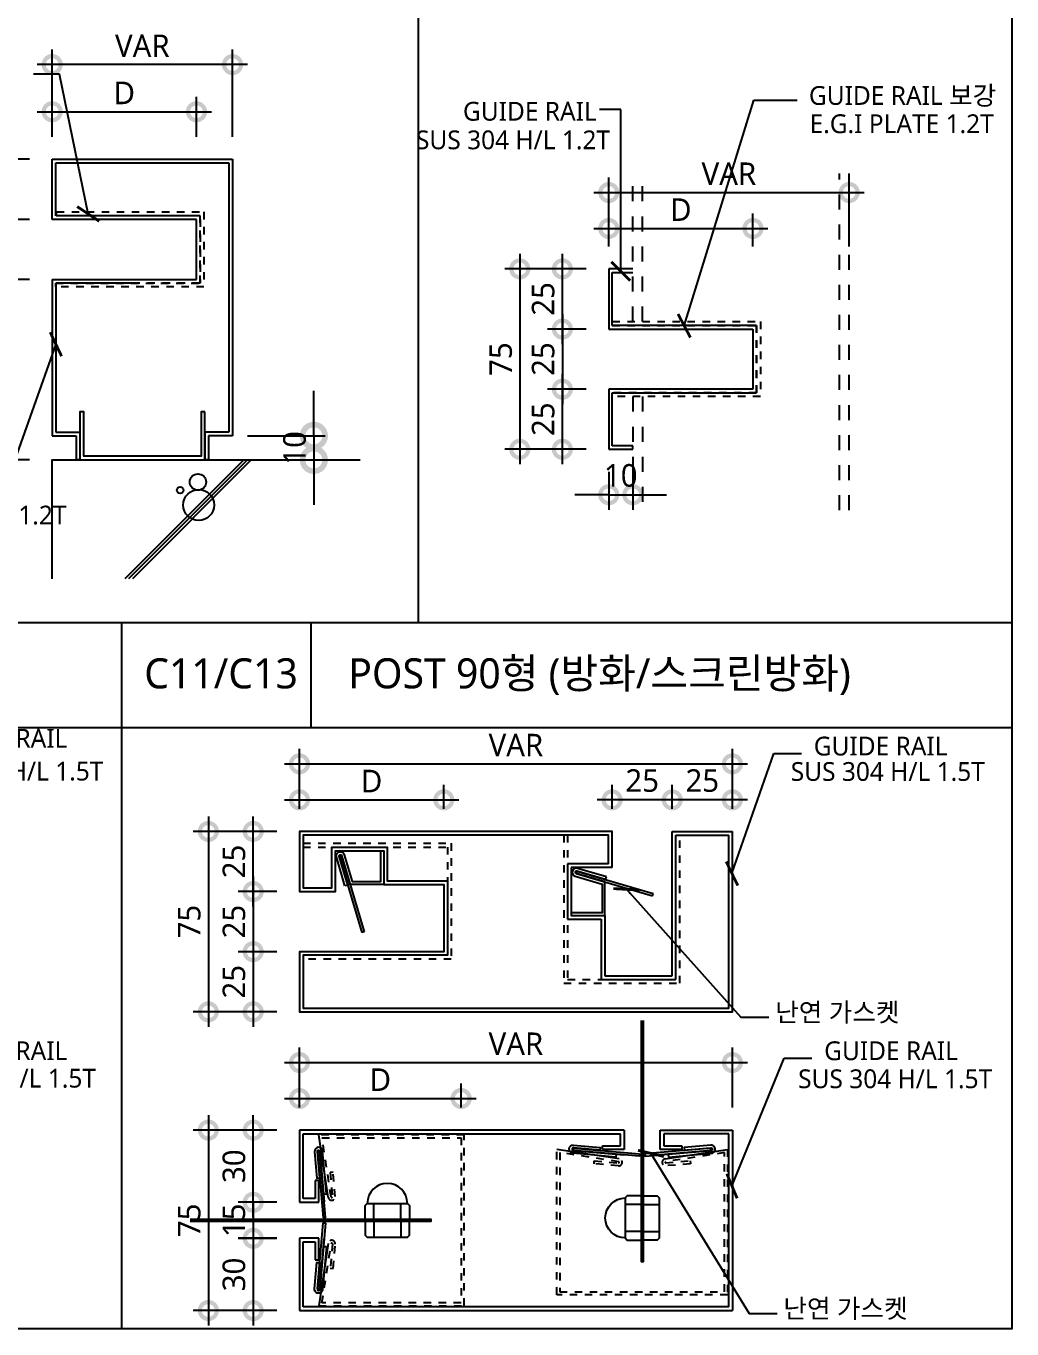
# Model space of a CAD drawing. Extents: x 4650 to 80882, y 2100 to 57300.
# Drawn here: x 60232 to 73350, y 2100 to 19434 of the extents above; entities that cross this region are included whole.
import ezdxf
from ezdxf.enums import TextEntityAlignment as Align

# ---------------------------------------------------------------- set-up
doc = ezdxf.new("R2010")
doc.units = 0
doc.header["$LTSCALE"] = 200
doc.header["$MEASUREMENT"] = 0
doc.header["$PDMODE"] = 2
doc.linetypes.add('HIDDEN', pattern=[2, 1, -1])
doc.layers.get('0').update_dxf_attribs({"linetype": 'CONTINUOUS'})
doc.layers.get('DEFPOINTS').update_dxf_attribs({"color": 137, "linetype": 'CONTINUOUS'})
for name, color, linetype in [('3', 3, 'CONTINUOUS'), ('A', 7, 'CONTINUOUS'), ('DIM', 7, 'CONTINUOUS'), ('ELE1', 4, 'CONTINUOUS'), ('SYM-LEAD', 6, 'CONTINUOUS'), ('TEX', 3, 'CONTINUOUS'), ('TEXT', 3, 'CONTINUOUS')]:
    doc.layers.add(name, color=color, linetype=linetype)
doc.styles.add('$0$스타일1', font='malgun.ttf')
doc.styles.add('스타일1', font='malgun.ttf')
doc.dimstyles.new('CJA', dxfattribs={"dimscale": 300, "dimtxt": 2.7, "dimasz": 1, "dimexe": 2, "dimexo": 3, "dimgap": 1, "dimtad": 1, "dimdec": 0, "dimzin": 1, "dimdsep": 46, "dimlunit": 6, "dimtxsty": '$0$스타일1', "dimblk": 'CJDOT', "dimcen": 0.09, "dimdle": 1, "dimclrd": 256, "dimclre": 256, "dimclrt": 3, "dimadec": 0, "dimazin": 0, "dimtfac": 1, "dimtdec": 0, "dimtix": 1, "dimtmove": 2, "dimatfit": 3, "dimldrblk": 'CJDOT', "dimfxl": 1, "dimtolj": 1, "dimtzin": 1, "dimarcsym": 0})
doc.dimstyles.new('DIM-QD 1', dxfattribs={"dimtxt": 3, "dimasz": 1.5, "dimexe": 1, "dimexo": 0, "dimgap": 1, "dimtad": 1, "dimdec": 3, "dimdsep": 46, "dimlunit": 6, "dimtxsty": '$0$스타일1', "dimblk1": 'ARCHTICK', "dimblk2": 'ARCHTICK', "dimsah": 1, "dimcen": 0, "dimclrd": 256, "dimclre": 256, "dimclrt": 3, "dimazin": 2, "dimtfac": 1, "dimtdec": 3, "dimtix": 1, "dimtmove": 2, "dimatfit": 3, "dimldrblk": 'ARCHTICK', "dimfxl": 1, "dimtolj": 1, "dimtzin": 0, "dimarcsym": 0})
doc.dimstyles.new('Gdim100', dxfattribs={"dimscale": 100, "dimtxt": 3, "dimasz": 6, "dimexe": 1.5, "dimexo": 2, "dimgap": 1, "dimtad": 1, "dimdec": 0, "dimzin": 0, "dimdsep": 46, "dimtxsty": '스타일1', "dimblk": 'DOTSMALL', "dimcen": 1.5, "dimdle": 1.5, "dimclrd": 1, "dimclre": 1, "dimclrt": 256, "dimazin": 0, "dimtfac": 1, "dimtdec": 0, "dimtix": 1, "dimtmove": 2, "dimatfit": 3, "dimldrblk": 'DOTSMALL', "dimfxl": 1.5, "dimtolj": 1, "dimtzin": 0, "dimlwd": -1, "dimlwe": -1, "dimarcsym": 0})

# ---------------------------------------------------------------- blocks, each defined once
blk = doc.blocks.new('_ARCHTICK')
at = {"color": 0, "linetype": 'ByBlock', "const_width": 0.15}
blk.add_lwpolyline([(-0.5, -0.5), (0.5, 0.5)], dxfattribs=at)
blk = doc.blocks.new('_DotSmall')
at = {"color": 0, "linetype": 'ByBlock', "const_width": 0.5}
blk.add_lwpolyline([(-0.0625, 0, 1), (0.0625, 0, 1)], format="xyb", close=True, dxfattribs=at)
blk = doc.blocks.new('*D28')
at = {"layer": 'DEFPOINTS', "color": 0, "transparency": 16777216}
for p in [(67368, 16203), (67985, 16203), (67985, 15403)]:
    blk.add_point(p, dxfattribs=at)
at = {"layer": 'DIM', "color": 7, "lineweight": -2, "transparency": 16777216}
for p, q in [((67368, 15203), (67368, 16403)), ((67685, 16203), (67168, 16203)), ((67685, 15403), (67168, 15403))]:
    blk.add_line(p, q, dxfattribs=at)
at = {"layer": 'DIM', "color": 7, "lineweight": -2, "transparency": 16777216, "xscale": 450, "yscale": 450, "zscale": 450}
for p, rotation in [((67368, 16203), 90), ((67368, 15403), 270)]:
    blk.add_blockref('_DotSmall', p, dxfattribs=dict(at, rotation=rotation))
at = {"layer": 'DIM', "color": 3, "transparency": 16777216, "insert": (67113, 15803), "char_height": 300, "attachment_point": 5, "rotation": 90, "style": '스타일1'}
blk.add_mtext('\\A1;25', dxfattribs=at)
blk = doc.blocks.new('CJDOT')
blk.add_line((-2, 0), (2, 0))
at = {"const_width": 0.5}
blk.add_lwpolyline([(-0.25, 0, 1), (0.25, 0, 1)], format="xyb", close=True, dxfattribs=at)
blk = doc.blocks.new('*D29')
at = {"layer": 'DEFPOINTS', "color": 0, "transparency": 16777216}
for p in [(67985, 15403), (67368, 14603), (67985, 14603)]:
    blk.add_point(p, dxfattribs=at)
at = {"layer": 'DIM', "color": 7, "lineweight": -2, "transparency": 16777216}
for p, q in [((67368, 15603), (67368, 14403)), ((67685, 15403), (67168, 15403)), ((67685, 14603), (67168, 14603))]:
    blk.add_line(p, q, dxfattribs=at)
at = {"layer": 'DIM', "color": 7, "lineweight": -2, "transparency": 16777216, "xscale": 450, "yscale": 450, "zscale": 450}
for p, rotation in [((67368, 15403), 90), ((67368, 14603), 270)]:
    blk.add_blockref('_DotSmall', p, dxfattribs=dict(at, rotation=rotation))
at = {"layer": 'DIM', "color": 3, "transparency": 16777216, "insert": (67113, 15003), "char_height": 300, "attachment_point": 5, "rotation": 90, "style": '스타일1'}
blk.add_mtext('\\A1;25', dxfattribs=at)
blk = doc.blocks.new('*D30')
at = {"layer": 'DEFPOINTS', "color": 0, "transparency": 16777216}
for p in [(67368, 14603), (67985, 14603), (67985, 13803)]:
    blk.add_point(p, dxfattribs=at)
at = {"layer": 'DIM', "color": 7, "lineweight": -2, "transparency": 16777216}
for p, q in [((67368, 13603), (67368, 14803)), ((67685, 14603), (67168, 14603)), ((67685, 13803), (67168, 13803))]:
    blk.add_line(p, q, dxfattribs=at)
at = {"layer": 'DIM', "color": 7, "lineweight": -2, "transparency": 16777216, "xscale": 450, "yscale": 450, "zscale": 450}
for p, rotation in [((67368, 14603), 90), ((67368, 13803), 270)]:
    blk.add_blockref('_DotSmall', p, dxfattribs=dict(at, rotation=rotation))
at = {"layer": 'DIM', "color": 3, "transparency": 16777216, "insert": (67113, 14203), "char_height": 300, "attachment_point": 5, "rotation": 90, "style": '스타일1'}
blk.add_mtext('\\A1;25', dxfattribs=at)
blk = doc.blocks.new('*D31')
at = {"layer": 'DEFPOINTS', "color": 0, "transparency": 16777216}
for p in [(67985, 16203), (66801, 13803), (67985, 13803)]:
    blk.add_point(p, dxfattribs=at)
at = {"layer": 'DIM', "color": 7, "lineweight": -2, "transparency": 16777216}
for p, q in [((66801, 16403), (66801, 13603)), ((67685, 16203), (66601, 16203)), ((67685, 13803), (66601, 13803))]:
    blk.add_line(p, q, dxfattribs=at)
at = {"layer": 'DIM', "color": 7, "lineweight": -2, "transparency": 16777216, "xscale": 450, "yscale": 450, "zscale": 450}
for p, rotation in [((66801, 16203), 90), ((66801, 13803), 270)]:
    blk.add_blockref('_DotSmall', p, dxfattribs=dict(at, rotation=rotation))
at = {"layer": 'DIM', "color": 3, "transparency": 16777216, "insert": (66548, 15003), "char_height": 300, "attachment_point": 5, "rotation": 90, "style": '스타일1'}
blk.add_mtext('\\A1;75', dxfattribs=at)
blk = doc.blocks.new('*D32')
at = {"layer": 'DEFPOINTS', "color": 0, "transparency": 16777216}
for p in [(67985, 13803), (68305, 13803), (68305, 13198)]:
    blk.add_point(p, dxfattribs=at)
at = {"layer": 'DIM', "color": 7, "lineweight": -2, "transparency": 16777216}
for p, q in [((67985, 13503), (67985, 12998)), ((68305, 13503), (68305, 12998)), ((67985, 13198), (67535, 13198)), ((67985, 13198), (68305, 13198)), ((68305, 13198), (68755, 13198))]:
    blk.add_line(p, q, dxfattribs=at)
at = {"layer": 'DIM', "color": 7, "lineweight": -2, "transparency": 16777216, "xscale": 450, "yscale": 450, "zscale": 450}
blk.add_blockref('_DotSmall', (67985, 13198), dxfattribs=at)
at = {"layer": 'DIM', "color": 7, "lineweight": -2, "transparency": 16777216, "xscale": 450, "yscale": 450, "zscale": 450, "rotation": 180}
blk.add_blockref('_DotSmall', (68305, 13198), dxfattribs=at)
at = {"layer": 'DIM', "color": 3, "transparency": 16777216, "insert": (68145, 13454), "char_height": 300, "attachment_point": 5, "style": '스타일1'}
blk.add_mtext('\\A1;10', dxfattribs=at)
blk = doc.blocks.new('*D33')
at = {"layer": 'DEFPOINTS', "color": 0, "transparency": 16777216}
for p in [(71184, 17219), (67985, 16203), (71184, 16203)]:
    blk.add_point(p, dxfattribs=at)
at = {"layer": 'DIM', "color": 7, "lineweight": -2, "transparency": 16777216}
for p, q in [((67985, 16503), (67985, 17419)), ((71184, 16503), (71184, 17419)), ((67785, 17219), (71384, 17219))]:
    blk.add_line(p, q, dxfattribs=at)
at = {"layer": 'DIM', "color": 7, "lineweight": -2, "transparency": 16777216, "xscale": 450, "yscale": 450, "zscale": 450, "rotation": 180}
blk.add_blockref('_DotSmall', (67985, 17219), dxfattribs=at)
at = {"layer": 'DIM', "color": 7, "lineweight": -2, "transparency": 16777216, "xscale": 450, "yscale": 450, "zscale": 450}
blk.add_blockref('_DotSmall', (71184, 17219), dxfattribs=at)
at = {"layer": 'DIM', "color": 3, "transparency": 16777216, "insert": (69584, 17469), "char_height": 300, "attachment_point": 5, "style": '스타일1'}
blk.add_mtext('\\A1;VAR', dxfattribs=at)
blk = doc.blocks.new('*D34')
at = {"layer": 'DEFPOINTS', "color": 0, "transparency": 16777216}
for p in [(69904, 16741), (67985, 16203), (69904, 16203)]:
    blk.add_point(p, dxfattribs=at)
at = {"layer": 'DIM', "color": 7, "lineweight": -2, "transparency": 16777216}
for p, q in [((67985, 16503), (67985, 16941)), ((69904, 16503), (69904, 16941)), ((67785, 16741), (70104, 16741))]:
    blk.add_line(p, q, dxfattribs=at)
at = {"layer": 'DIM', "color": 7, "lineweight": -2, "transparency": 16777216, "xscale": 450, "yscale": 450, "zscale": 450, "rotation": 180}
blk.add_blockref('_DotSmall', (67985, 16741), dxfattribs=at)
at = {"layer": 'DIM', "color": 7, "lineweight": -2, "transparency": 16777216, "xscale": 450, "yscale": 450, "zscale": 450}
blk.add_blockref('_DotSmall', (69904, 16741), dxfattribs=at)
at = {"layer": 'DIM', "color": 3, "transparency": 16777216, "insert": (68944, 16991), "char_height": 300, "attachment_point": 5, "style": '스타일1'}
blk.add_mtext('\\A1;D', dxfattribs=at)
blk = doc.blocks.new('*D88')
at = {"layer": 'DEFPOINTS', "color": 0, "transparency": 16777216}
for p in [(60579, 17662), (59652, 16862), (60579, 16862)]:
    blk.add_point(p, dxfattribs=at)
at = {"layer": 'DIM', "color": 7, "lineweight": -2, "transparency": 16777216}
for p, q in [((59652, 17862), (59652, 16662)), ((60279, 17662), (59452, 17662)), ((60279, 16862), (59452, 16862))]:
    blk.add_line(p, q, dxfattribs=at)
at = {"layer": 'DIM', "color": 7, "lineweight": -2, "transparency": 16777216, "xscale": 450, "yscale": 450, "zscale": 450}
for p, rotation in [((59652, 17662), 90), ((59652, 16862), 270)]:
    blk.add_blockref('_DotSmall', p, dxfattribs=dict(at, rotation=rotation))
at = {"layer": 'DIM', "color": 3, "transparency": 16777216, "insert": (59397, 17262), "char_height": 300, "attachment_point": 5, "rotation": 90, "style": '스타일1'}
blk.add_mtext('\\A1;25', dxfattribs=at)
blk = doc.blocks.new('*D89')
at = {"layer": 'DEFPOINTS', "color": 0, "transparency": 16777216}
for p in [(60579, 16862), (59652, 16062), (60579, 16062)]:
    blk.add_point(p, dxfattribs=at)
at = {"layer": 'DIM', "color": 7, "lineweight": -2, "transparency": 16777216}
for p, q in [((59652, 17062), (59652, 15862)), ((60279, 16862), (59452, 16862)), ((60279, 16062), (59452, 16062))]:
    blk.add_line(p, q, dxfattribs=at)
at = {"layer": 'DIM', "color": 7, "lineweight": -2, "transparency": 16777216, "xscale": 450, "yscale": 450, "zscale": 450}
for p, rotation in [((59652, 16862), 90), ((59652, 16062), 270)]:
    blk.add_blockref('_DotSmall', p, dxfattribs=dict(at, rotation=rotation))
at = {"layer": 'DIM', "color": 3, "transparency": 16777216, "insert": (59397, 16462), "char_height": 300, "attachment_point": 5, "rotation": 90, "style": '스타일1'}
blk.add_mtext('\\A1;25', dxfattribs=at)
blk = doc.blocks.new('*D90')
at = {"layer": 'DEFPOINTS', "color": 0, "transparency": 16777216}
for p in [(60579, 16062), (59652, 13662), (60579, 13662)]:
    blk.add_point(p, dxfattribs=at)
at = {"layer": 'DIM', "color": 7, "lineweight": -2, "transparency": 16777216}
for p, q in [((59652, 16262), (59652, 13462)), ((60279, 16062), (59452, 16062)), ((60279, 13662), (59452, 13662))]:
    blk.add_line(p, q, dxfattribs=at)
at = {"layer": 'DIM', "color": 7, "lineweight": -2, "transparency": 16777216, "xscale": 450, "yscale": 450, "zscale": 450}
for p, rotation in [((59652, 16062), 90), ((59652, 13662), 270)]:
    blk.add_blockref('_DotSmall', p, dxfattribs=dict(at, rotation=rotation))
at = {"layer": 'DIM', "color": 3, "transparency": 16777216, "insert": (59402, 14862), "char_height": 300, "attachment_point": 5, "rotation": 90, "style": '스타일1'}
blk.add_mtext('\\A1;VAR', dxfattribs=at)
blk = doc.blocks.new('*D91')
at = {"layer": 'DEFPOINTS', "color": 0, "transparency": 16777216}
for p in [(62499, 18294), (60579, 17662), (62499, 17662)]:
    blk.add_point(p, dxfattribs=at)
at = {"layer": 'DIM', "color": 7, "lineweight": -2, "transparency": 16777216}
for p, q in [((60579, 17962), (60579, 18494)), ((62499, 17962), (62499, 18494)), ((60379, 18294), (62699, 18294))]:
    blk.add_line(p, q, dxfattribs=at)
at = {"layer": 'DIM', "color": 7, "lineweight": -2, "transparency": 16777216, "xscale": 450, "yscale": 450, "zscale": 450, "rotation": 180}
blk.add_blockref('_DotSmall', (60579, 18294), dxfattribs=at)
at = {"layer": 'DIM', "color": 7, "lineweight": -2, "transparency": 16777216, "xscale": 450, "yscale": 450, "zscale": 450}
blk.add_blockref('_DotSmall', (62499, 18294), dxfattribs=at)
at = {"layer": 'DIM', "color": 3, "transparency": 16777216, "insert": (61539, 18544), "char_height": 300, "attachment_point": 5, "style": '스타일1'}
blk.add_mtext('\\A1;D', dxfattribs=at)
blk = doc.blocks.new('*D92')
at = {"layer": 'DEFPOINTS', "color": 0, "transparency": 16777216}
for p in [(60579, 18921), (60579, 17662), (62979, 17662)]:
    blk.add_point(p, dxfattribs=at)
at = {"layer": 'DIM', "color": 7, "lineweight": -2, "transparency": 16777216}
for p, q in [((60579, 17962), (60579, 19121)), ((62979, 17962), (62979, 19121)), ((63179, 18921), (60379, 18921))]:
    blk.add_line(p, q, dxfattribs=at)
at = {"layer": 'DIM', "color": 7, "lineweight": -2, "transparency": 16777216, "xscale": 450, "yscale": 450, "zscale": 450, "rotation": 180}
blk.add_blockref('_DotSmall', (60579, 18921), dxfattribs=at)
at = {"layer": 'DIM', "color": 7, "lineweight": -2, "transparency": 16777216, "xscale": 450, "yscale": 450, "zscale": 450}
blk.add_blockref('_DotSmall', (62979, 18921), dxfattribs=at)
at = {"layer": 'DIM', "color": 3, "transparency": 16777216, "insert": (61779, 19171), "char_height": 300, "attachment_point": 5, "style": '스타일1'}
blk.add_mtext('\\A1;VAR', dxfattribs=at)
blk = doc.blocks.new('*D93')
at = {"color": 1, "transparency": 16777216}
for p, q in [((64061, 13982), (64061, 14582)), ((63179, 13982), (64211, 13982)), ((64061, 13982), (64061, 13662)), ((63179, 13662), (64211, 13662)), ((64061, 13662), (64061, 13062))]:
    blk.add_line(p, q, dxfattribs=at)
at = {"layer": 'DEFPOINTS', "color": 0, "transparency": 16777216}
for p in [(62979, 13982), (62979, 13662), (64061, 13662)]:
    blk.add_point(p, dxfattribs=at)
at = {"color": 1, "transparency": 16777216, "xscale": 600, "yscale": 600, "zscale": 600}
for p, rotation in [((64061, 13982), 270), ((64061, 13662), 90)]:
    blk.add_blockref('_DotSmall', p, dxfattribs=dict(at, rotation=rotation))
at = {"transparency": 16777216, "insert": (63805, 13822), "char_height": 300, "attachment_point": 5, "rotation": 90, "style": '스타일1'}
blk.add_mtext('\\A1;10', dxfattribs=at)
blk = doc.blocks.new('*D106')
at = {"layer": 'DEFPOINTS', "color": 0, "transparency": 16777216}
for p in [(63254, 8719), (63870, 8719), (63870, 7919)]:
    blk.add_point(p, dxfattribs=at)
at = {"layer": 'DIM', "color": 7, "lineweight": -2, "transparency": 16777216}
for p, q in [((63254, 7719), (63254, 8919)), ((63570, 8719), (63054, 8719)), ((63570, 7919), (63054, 7919))]:
    blk.add_line(p, q, dxfattribs=at)
at = {"layer": 'DIM', "color": 7, "lineweight": -2, "transparency": 16777216, "xscale": 450, "yscale": 450, "zscale": 450}
for p, rotation in [((63254, 8719), 90), ((63254, 7919), 270)]:
    blk.add_blockref('_DotSmall', p, dxfattribs=dict(at, rotation=rotation))
at = {"layer": 'DIM', "color": 3, "transparency": 16777216, "insert": (62999, 8319), "char_height": 300, "attachment_point": 5, "rotation": 90, "style": '스타일1'}
blk.add_mtext('\\A1;25', dxfattribs=at)
blk = doc.blocks.new('*D107')
at = {"layer": 'DEFPOINTS', "color": 0, "transparency": 16777216}
for p in [(63870, 7919), (63254, 7119), (63870, 7119)]:
    blk.add_point(p, dxfattribs=at)
at = {"layer": 'DIM', "color": 7, "lineweight": -2, "transparency": 16777216}
for p, q in [((63254, 8119), (63254, 6919)), ((63570, 7919), (63054, 7919)), ((63570, 7119), (63054, 7119))]:
    blk.add_line(p, q, dxfattribs=at)
at = {"layer": 'DIM', "color": 7, "lineweight": -2, "transparency": 16777216, "xscale": 450, "yscale": 450, "zscale": 450}
for p, rotation in [((63254, 7919), 90), ((63254, 7119), 270)]:
    blk.add_blockref('_DotSmall', p, dxfattribs=dict(at, rotation=rotation))
at = {"layer": 'DIM', "color": 3, "transparency": 16777216, "insert": (62999, 7519), "char_height": 300, "attachment_point": 5, "rotation": 90, "style": '스타일1'}
blk.add_mtext('\\A1;25', dxfattribs=at)
blk = doc.blocks.new('*D108')
at = {"layer": 'DEFPOINTS', "color": 0, "transparency": 16777216}
for p in [(65790, 9139), (63870, 8719), (65790, 8719)]:
    blk.add_point(p, dxfattribs=at)
at = {"layer": 'DIM', "color": 7, "lineweight": -2, "transparency": 16777216}
for p, q in [((63870, 9019), (63870, 9339)), ((65790, 9019), (65790, 9339)), ((63670, 9139), (65990, 9139))]:
    blk.add_line(p, q, dxfattribs=at)
at = {"layer": 'DIM', "color": 7, "lineweight": -2, "transparency": 16777216, "xscale": 450, "yscale": 450, "zscale": 450, "rotation": 180}
blk.add_blockref('_DotSmall', (63870, 9139), dxfattribs=at)
at = {"layer": 'DIM', "color": 7, "lineweight": -2, "transparency": 16777216, "xscale": 450, "yscale": 450, "zscale": 450}
blk.add_blockref('_DotSmall', (65790, 9139), dxfattribs=at)
at = {"layer": 'DIM', "color": 3, "transparency": 16777216, "insert": (64830, 9389), "char_height": 300, "attachment_point": 5, "style": '스타일1'}
blk.add_mtext('\\A1;D', dxfattribs=at)
blk = doc.blocks.new('*D109')
at = {"layer": 'DEFPOINTS', "color": 0, "transparency": 16777216}
for p in [(63870, 7119), (63254, 6319), (63870, 6319)]:
    blk.add_point(p, dxfattribs=at)
at = {"layer": 'DIM', "color": 7, "lineweight": -2, "transparency": 16777216}
for p, q in [((63254, 7319), (63254, 6119)), ((63570, 7119), (63054, 7119)), ((63570, 6319), (63054, 6319))]:
    blk.add_line(p, q, dxfattribs=at)
at = {"layer": 'DIM', "color": 7, "lineweight": -2, "transparency": 16777216, "xscale": 450, "yscale": 450, "zscale": 450}
for p, rotation in [((63254, 7119), 90), ((63254, 6319), 270)]:
    blk.add_blockref('_DotSmall', p, dxfattribs=dict(at, rotation=rotation))
at = {"layer": 'DIM', "color": 3, "transparency": 16777216, "insert": (62999, 6719), "char_height": 300, "attachment_point": 5, "rotation": 90, "style": '스타일1'}
blk.add_mtext('\\A1;25', dxfattribs=at)
blk = doc.blocks.new('*D110')
at = {"layer": 'DEFPOINTS', "color": 0, "transparency": 16777216}
for p in [(63254, 4745), (63870, 4745), (63870, 3785)]:
    blk.add_point(p, dxfattribs=at)
at = {"layer": 'DIM', "color": 7, "lineweight": -2, "transparency": 16777216}
for p, q in [((63254, 3585), (63254, 4945)), ((63570, 4745), (63054, 4745)), ((63570, 3785), (63054, 3785))]:
    blk.add_line(p, q, dxfattribs=at)
at = {"layer": 'DIM', "color": 7, "lineweight": -2, "transparency": 16777216, "xscale": 450, "yscale": 450, "zscale": 450}
for p, rotation in [((63254, 4745), 90), ((63254, 3785), 270)]:
    blk.add_blockref('_DotSmall', p, dxfattribs=dict(at, rotation=rotation))
at = {"layer": 'DIM', "color": 3, "transparency": 16777216, "insert": (62999, 4265), "char_height": 300, "attachment_point": 5, "rotation": 90, "style": '스타일1'}
blk.add_mtext('\\A1;30', dxfattribs=at)
blk = doc.blocks.new('*D111')
at = {"layer": 'DEFPOINTS', "color": 0, "transparency": 16777216}
for p in [(63870, 3785), (63254, 3306), (63870, 3306)]:
    blk.add_point(p, dxfattribs=at)
at = {"layer": 'DIM', "color": 7, "lineweight": -2, "transparency": 16777216}
for p, q in [((63254, 3785), (63254, 4235)), ((63570, 3785), (63054, 3785)), ((63254, 3785), (63254, 3306)), ((63570, 3306), (63054, 3306)), ((63254, 3306), (63254, 2856))]:
    blk.add_line(p, q, dxfattribs=at)
at = {"layer": 'DIM', "color": 7, "lineweight": -2, "transparency": 16777216, "xscale": 450, "yscale": 450, "zscale": 450}
for p, rotation in [((63254, 3785), 270), ((63254, 3306), 90)]:
    blk.add_blockref('_DotSmall', p, dxfattribs=dict(at, rotation=rotation))
at = {"layer": 'DIM', "color": 3, "transparency": 16777216, "insert": (62998, 3545), "char_height": 300, "attachment_point": 5, "rotation": 90, "style": '스타일1'}
blk.add_mtext('\\A1;15', dxfattribs=at)
blk = doc.blocks.new('*D112')
at = {"layer": 'DEFPOINTS', "color": 0, "transparency": 16777216}
for p in [(63840, 4745), (62657, 2345), (63840, 2345)]:
    blk.add_point(p, dxfattribs=at)
at = {"layer": 'DIM', "color": 7, "lineweight": -2, "transparency": 16777216}
for p, q in [((62657, 4945), (62657, 2145)), ((63540, 4745), (62457, 4745)), ((63540, 2345), (62457, 2345))]:
    blk.add_line(p, q, dxfattribs=at)
at = {"layer": 'DIM', "color": 7, "lineweight": -2, "transparency": 16777216, "xscale": 450, "yscale": 450, "zscale": 450}
for p, rotation in [((62657, 4745), 90), ((62657, 2345), 270)]:
    blk.add_blockref('_DotSmall', p, dxfattribs=dict(at, rotation=rotation))
at = {"layer": 'DIM', "color": 3, "transparency": 16777216, "insert": (62404, 3545), "char_height": 300, "attachment_point": 5, "rotation": 90, "style": '스타일1'}
blk.add_mtext('\\A1;75', dxfattribs=at)
blk = doc.blocks.new('캡너트')
at = {"layer": 'A', "color": 1, "linetype": 'Continuous'}
for p, q in [((-5.64, 0), (-5.64, 6.67)), ((5.64, 0), (5.64, 6.67))]:
    blk.add_line(p, q, dxfattribs=at)
blk.add_lwpolyline([(-8.33, 6.67), (8.33, 6.67), (9.17, 5.83), (9.17, 0), (-9.17, 0), (-9.17, 5.83)], close=True, dxfattribs=at)
blk.add_arc((0, 6.67), 8.33, 0, 180, dxfattribs=at)
blk = doc.blocks.new('*D113')
at = {"layer": 'DEFPOINTS', "color": 0, "transparency": 16777216}
for p in [(63870, 3305), (63254, 2345), (63870, 2345)]:
    blk.add_point(p, dxfattribs=at)
at = {"layer": 'DIM', "color": 7, "lineweight": -2, "transparency": 16777216}
for p, q in [((63254, 3505), (63254, 2145)), ((63570, 3305), (63054, 3305)), ((63570, 2345), (63054, 2345))]:
    blk.add_line(p, q, dxfattribs=at)
at = {"layer": 'DIM', "color": 7, "lineweight": -2, "transparency": 16777216, "xscale": 450, "yscale": 450, "zscale": 450}
for p, rotation in [((63254, 3305), 90), ((63254, 2345), 270)]:
    blk.add_blockref('_DotSmall', p, dxfattribs=dict(at, rotation=rotation))
at = {"layer": 'DIM', "color": 3, "transparency": 16777216, "insert": (62999, 2825), "char_height": 300, "attachment_point": 5, "rotation": 90, "style": '스타일1'}
blk.add_mtext('\\A1;30', dxfattribs=at)
blk = doc.blocks.new('*D114')
at = {"layer": 'DEFPOINTS', "color": 0, "transparency": 16777216}
for p in [(69630, 5644), (63870, 4745), (69630, 4745)]:
    blk.add_point(p, dxfattribs=at)
at = {"layer": 'DIM', "color": 7, "lineweight": -2, "transparency": 16777216}
for p, q in [((63870, 5045), (63870, 5844)), ((69630, 5045), (69630, 5844)), ((63670, 5644), (69830, 5644))]:
    blk.add_line(p, q, dxfattribs=at)
at = {"layer": 'DIM', "color": 7, "lineweight": -2, "transparency": 16777216, "xscale": 450, "yscale": 450, "zscale": 450, "rotation": 180}
blk.add_blockref('_DotSmall', (63870, 5644), dxfattribs=at)
at = {"layer": 'DIM', "color": 7, "lineweight": -2, "transparency": 16777216, "xscale": 450, "yscale": 450, "zscale": 450}
blk.add_blockref('_DotSmall', (69630, 5644), dxfattribs=at)
at = {"layer": 'DIM', "color": 3, "transparency": 16777216, "insert": (66750, 5894), "char_height": 300, "attachment_point": 5, "style": '스타일1'}
blk.add_mtext('\\A1;VAR', dxfattribs=at)
blk = doc.blocks.new('*D115')
at = {"layer": 'DEFPOINTS', "color": 0, "transparency": 16777216}
for p in [(66021, 5166), (63870, 4745), (66021, 4745)]:
    blk.add_point(p, dxfattribs=at)
at = {"layer": 'DIM', "color": 7, "lineweight": -2, "transparency": 16777216}
for p, q in [((63870, 5045), (63870, 5366)), ((66021, 5045), (66021, 5366)), ((63670, 5166), (66221, 5166))]:
    blk.add_line(p, q, dxfattribs=at)
at = {"layer": 'DIM', "color": 7, "lineweight": -2, "transparency": 16777216, "xscale": 450, "yscale": 450, "zscale": 450, "rotation": 180}
blk.add_blockref('_DotSmall', (63870, 5166), dxfattribs=at)
at = {"layer": 'DIM', "color": 7, "lineweight": -2, "transparency": 16777216, "xscale": 450, "yscale": 450, "zscale": 450}
blk.add_blockref('_DotSmall', (66021, 5166), dxfattribs=at)
at = {"layer": 'DIM', "color": 3, "transparency": 16777216, "insert": (64946, 5416), "char_height": 300, "attachment_point": 5, "style": '스타일1'}
blk.add_mtext('\\A1;D', dxfattribs=at)
blk = doc.blocks.new('*D116')
at = {"layer": 'DEFPOINTS', "color": 0, "transparency": 16777216}
for p in [(63840, 8719), (62657, 6319), (63840, 6319)]:
    blk.add_point(p, dxfattribs=at)
at = {"layer": 'DIM', "color": 7, "lineweight": -2, "transparency": 16777216}
for p, q in [((62657, 8919), (62657, 6119)), ((63540, 8719), (62457, 8719)), ((63540, 6319), (62457, 6319))]:
    blk.add_line(p, q, dxfattribs=at)
at = {"layer": 'DIM', "color": 7, "lineweight": -2, "transparency": 16777216, "xscale": 450, "yscale": 450, "zscale": 450}
for p, rotation in [((62657, 8719), 90), ((62657, 6319), 270)]:
    blk.add_blockref('_DotSmall', p, dxfattribs=dict(at, rotation=rotation))
at = {"layer": 'DIM', "color": 3, "transparency": 16777216, "insert": (62404, 7519), "char_height": 300, "attachment_point": 5, "rotation": 90, "style": '스타일1'}
blk.add_mtext('\\A1;75', dxfattribs=at)
blk = doc.blocks.new('*D117')
at = {"layer": 'DEFPOINTS', "color": 0, "transparency": 16777216}
for p in [(69630, 9618), (63870, 8719), (69630, 8719)]:
    blk.add_point(p, dxfattribs=at)
at = {"layer": 'DIM', "color": 7, "lineweight": -2, "transparency": 16777216}
for p, q in [((63870, 9019), (63870, 9818)), ((69630, 9019), (69630, 9818)), ((63670, 9618), (69830, 9618))]:
    blk.add_line(p, q, dxfattribs=at)
at = {"layer": 'DIM', "color": 7, "lineweight": -2, "transparency": 16777216, "xscale": 450, "yscale": 450, "zscale": 450, "rotation": 180}
blk.add_blockref('_DotSmall', (63870, 9618), dxfattribs=at)
at = {"layer": 'DIM', "color": 7, "lineweight": -2, "transparency": 16777216, "xscale": 450, "yscale": 450, "zscale": 450}
blk.add_blockref('_DotSmall', (69630, 9618), dxfattribs=at)
at = {"layer": 'DIM', "color": 3, "transparency": 16777216, "insert": (66750, 9868), "char_height": 300, "attachment_point": 5, "style": '스타일1'}
blk.add_mtext('\\A1;VAR', dxfattribs=at)
blk = doc.blocks.new('*D118')
at = {"layer": 'DEFPOINTS', "color": 0, "transparency": 16777216}
for p in [(68830, 9139), (68830, 8719), (69630, 8719)]:
    blk.add_point(p, dxfattribs=at)
at = {"layer": 'DIM', "color": 7, "lineweight": -2, "transparency": 16777216}
for p, q in [((68830, 9019), (68830, 9339)), ((69630, 9019), (69630, 9339)), ((69830, 9139), (68630, 9139))]:
    blk.add_line(p, q, dxfattribs=at)
at = {"layer": 'DIM', "color": 7, "lineweight": -2, "transparency": 16777216, "xscale": 450, "yscale": 450, "zscale": 450, "rotation": 180}
blk.add_blockref('_DotSmall', (68830, 9139), dxfattribs=at)
at = {"layer": 'DIM', "color": 7, "lineweight": -2, "transparency": 16777216, "xscale": 450, "yscale": 450, "zscale": 450}
blk.add_blockref('_DotSmall', (69630, 9139), dxfattribs=at)
at = {"layer": 'DIM', "color": 3, "transparency": 16777216, "insert": (69230, 9394), "char_height": 300, "attachment_point": 5, "style": '스타일1'}
blk.add_mtext('\\A1;25', dxfattribs=at)
blk = doc.blocks.new('*D119')
at = {"layer": 'DEFPOINTS', "color": 0, "transparency": 16777216}
for p in [(68030, 9139), (68030, 8719), (68830, 8719)]:
    blk.add_point(p, dxfattribs=at)
at = {"layer": 'DIM', "color": 7, "lineweight": -2, "transparency": 16777216}
for p, q in [((68030, 9019), (68030, 9339)), ((68830, 9019), (68830, 9339)), ((69030, 9139), (67830, 9139))]:
    blk.add_line(p, q, dxfattribs=at)
at = {"layer": 'DIM', "color": 7, "lineweight": -2, "transparency": 16777216, "xscale": 450, "yscale": 450, "zscale": 450, "rotation": 180}
blk.add_blockref('_DotSmall', (68030, 9139), dxfattribs=at)
at = {"layer": 'DIM', "color": 7, "lineweight": -2, "transparency": 16777216, "xscale": 450, "yscale": 450, "zscale": 450}
blk.add_blockref('_DotSmall', (68830, 9139), dxfattribs=at)
at = {"layer": 'DIM', "color": 3, "transparency": 16777216, "insert": (68430, 9394), "char_height": 300, "attachment_point": 5, "style": '스타일1'}
blk.add_mtext('\\A1;25', dxfattribs=at)
blk = doc.blocks.new('난연천2')
at = {"color": 1}
for p, q in [((2, 17.55), (2.28, 18.5)), ((2, 17.55), (33.72, 8.17)), ((2.28, 18.5), (34, 9.13)), ((33.72, 8.17), (34, 9.13))]:
    blk.add_line(p, q, dxfattribs=at)
for p, q in [((14.28, 14.96), (2.28, 18.5)), ((14.62, 16.11), (2.62, 19.66)), ((14.28, 14.96), (14.62, 16.11))]:
    blk.add_line(p, q)
blk.add_lwpolyline([(1.66, 16.39), (12.8, 13.1), (12.8, 1.2), (0, 1.2), (0, 0), (14, 0), (14, 14), (2, 17.55)])
for radius in [1.7, 0.5]:
    blk.add_arc((2.14, 18.03), radius, 73.5395, 253.5395)

msp = doc.modelspace()

# ---------------------------------------------------------------- linework, layer by layer
at = {"color": 1, "linetype": 'HIDDEN', "ltscale": 0.5}
for p, q in [((62547.1, 16862.4), (62547.1, 16014.4)), ((62547.1, 16014.4), (61747.1, 16014.4)), ((69952.4, 14554.9), (69952.4, 15450.8))]:
    msp.add_line(p, q, dxfattribs=at)
for p, q in [((71184.3, 15834.8), (71184.3, 15882.8)), ((49650, 11500), (73350, 11500)), ((61500, 11500), (61500, 2100)), ((64253, 3853.4), (64127, 4681.3)), ((68122, 4362.5), (67294.1, 4488.5))]:
    msp.add_line(p, q)
at = {"color": 1, "linetype": 'ByBlock'}
msp.add_line((68269.6, 7898.8), (68251.2, 7893.3), dxfattribs=at)
at = {"color": 6}
for p, q in [((68083.3, 4425.5), (68079.9, 4387.3)), ((68776.5, 4425.5), (68779.8, 4387.3)), ((64190, 3892.1), (64228.2, 3895.4)), ((64190, 3198.9), (64228.2, 3195.5))]:
    msp.add_line(p, q, dxfattribs=at)
at = {"color": 1}
for p, q in [((68737.8, 4362.5), (69565.7, 4488.5)), ((64253, 3237.6), (64127, 2409.6))]:
    msp.add_line(p, q, dxfattribs=at)
at = {"color": 1, "linetype": 'HIDDEN', "ltscale": 0.5}
for points in [[(60627.1, 15963.2), (60627.1, 16014.4), (62547.1, 16014.4), (62547.1, 16910.4), (60638.7, 16910.4), (60638.7, 16961.6), (62598.3, 16961.6), (62598.3, 15963.2), (60627.1, 15963.2)], [(68032.6, 15502), (70003.6, 15502), (70003.6, 14503.7), (68032.6, 14503.7)], [(68032.6, 15450.8), (69952.4, 15450.8), (69952.4, 14554.9), (68032.6, 14554.9)], [(67386.7, 8670.8), (67386.7, 6699.7), (68929, 6699.7), (68929, 8670.8)], [(67437.9, 8670.8), (67437.9, 6750.9), (68877.8, 6750.9), (68877.8, 8670.8)], [(63918.2, 8562), (65889.2, 8562), (65889.2, 7019.7), (63918.2, 7019.7)], [(63918.2, 8510.8), (65838, 8510.8), (65838, 7070.9), (63918.2, 7070.9)], [(64127, 2409.6), (66059.5, 2409.6), (66059.5, 4681.3), (64127, 4681.3)], [(69565.7, 4488.5), (69565.7, 2556), (67294.1, 2556), (67294.1, 4488.5)]]:
    msp.add_lwpolyline(points, dxfattribs=at)
at = {"color": 1}
msp.add_lwpolyline([(62611.1, 14302.1), (62559.9, 14302.1), (62559.9, 13713.2), (60998.3, 13713.2), (60998.3, 14302.1), (60947.1, 14302.1), (60947.1, 13662), (62611.1, 13662), (62611.1, 14302.1)], dxfattribs=at)
for points in [[(68441.1, 6201.6), (68441.1, 2992.4), (68418.7, 2992.4), (68418.7, 6201.6)], [(62413.9, 3534.3), (65623, 3534.3), (65623, 3556.7), (62413.9, 3556.7)]]:
    msp.add_lwpolyline(points)
at = {"color": 6}
for points in [[(64228.2, 3895.4), (64178.1, 4467.7, 1), (64069.8, 4458.2), (64100.6, 4105.6), (64138.9, 4109), (64108, 4461.5, -1), (64139.9, 4464.3), (64198.8, 3791.1)], [(68079.9, 4387.3), (67507.7, 4437.3, -1), (67517.2, 4545.7), (67869.7, 4514.9), (67866.4, 4476.6), (67513.8, 4507.4, 1), (67511, 4475.6), (68184.2, 4416.7)], [(68779.8, 4387.3), (69352.1, 4437.3, 1), (69342.6, 4545.7), (68990, 4514.9), (68993.4, 4476.6), (69346, 4507.4, -1), (69348.8, 4475.6), (68675.5, 4416.7)], [(64228.2, 3195.5), (64178.1, 2623.3, -1), (64069.8, 2632.7), (64100.6, 2985.3), (64138.9, 2982), (64108, 2629.4, 1), (64139.9, 2626.6), (64198.8, 3299.8)]]:
    msp.add_lwpolyline(points, format="xyb", dxfattribs=at)
at = {"color": 3}
for points in [[(64228.2, 3895.4), (64178.1, 4467.7, 1), (64069.8, 4458.2), (64100.6, 4105.6), (64138.9, 4109), (64108, 4461.5, -1), (64139.9, 4464.3), (64198.8, 3791.1)], [(68079.9, 4387.3), (67507.7, 4437.3, -1), (67517.2, 4545.7), (67869.7, 4514.9), (67866.4, 4476.6), (67513.8, 4507.4, 1), (67511, 4475.6), (68184.2, 4416.7)], [(68779.8, 4387.3), (69352.1, 4437.3, 1), (69342.6, 4545.7), (68990, 4514.9), (68993.4, 4476.6), (69346, 4507.4, -1), (69348.8, 4475.6), (68675.5, 4416.7)], [(64228.2, 3195.5), (64178.1, 2623.3, -1), (64069.8, 2632.7), (64100.6, 2985.3), (64138.9, 2982), (64108, 2629.4, 1), (64139.9, 2626.6), (64198.8, 3299.8)]]:
    msp.add_lwpolyline(points, format="xyb", dxfattribs=at)
at = {"color": 1, "linetype": 'HIDDEN', "ltscale": 0.5}
for points in [[(64252.9, 3853.7, 1), (64345.4, 3861.8), (64317, 4186.4), (64278.7, 4183.1), (64307.1, 3858.4, -1), (64291.2, 3857), (64168.9, 4642.9), (66021.1, 4642.9), (66021.1, 2448), (64168.9, 2448), (64291.2, 3233.9, -1), (64307.1, 3232.5), (64278.7, 2907.9), (64317, 2904.5), (64345.4, 3229.2, 1), (64252.9, 3237.3)], [(68121.7, 4362.6, -1), (68113.6, 4270.1), (67788.9, 4298.5), (67792.3, 4336.8), (68116.9, 4308.4, 1), (68118.3, 4324.3), (67332.5, 4446.6), (67332.5, 2594.4), (69527.3, 2594.4), (69527.3, 4446.6), (68741.4, 4324.3, 1), (68742.8, 4308.4), (69067.5, 4336.8), (69070.8, 4298.5), (68746.2, 4270.1, -1), (68738.1, 4362.6)]]:
    msp.add_lwpolyline(points, format="xyb", dxfattribs=at)
at = {"color": 1}
for points in [[(68395.2, 4430.3), (68392.4, 4398.5), (67515.9, 4475.1), (67518.7, 4507)], [(68464.6, 4430.3), (68467.4, 4398.5), (69343.9, 4475.1), (69341.1, 4507)], [(64185.1, 3580.2), (64217, 3582.9), (64140.3, 4459.5), (64108.5, 4456.7)], [(64185.1, 3510.8), (64217, 3508), (64140.3, 2631.5), (64108.5, 2634.3)]]:
    msp.add_lwpolyline(points, close=True, dxfattribs=at)
at = {"layer": '3', "color": 3}
for p, q in [((68304.5, 16202.8), (67984.6, 16202.8)), ((67984.6, 16202.8), (67984.6, 15402.8)), ((68032.6, 15450.8), (68032.6, 16154.8)), ((68032.6, 16154.8), (68304.5, 16154.8)), ((68576.5, 15450.8), (68032.6, 15450.8)), ((69952.4, 15450.8), (68576.5, 15450.8)), ((67984.6, 15402.8), (68624.5, 15402.8)), ((68528.5, 15402.8), (69904.4, 15402.8)), ((69904.4, 15402.8), (69904.4, 14602.9)), ((69904.4, 14602.9), (67984.6, 14602.9)), ((67984.6, 14602.9), (67984.6, 13803)), ((68032.6, 13851), (68032.6, 14554.9)), ((68032.6, 14554.9), (69952.4, 14554.9)), ((67984.6, 13803), (68304.5, 13803)), ((68304.5, 13851), (68032.6, 13851)), ((68304.5, 13803), (68304.5, 13851)), ((68829.8, 6798.9), (68829.8, 8718.8)), ((68829.8, 8718.8), (69629.7, 8718.8)), ((68877.8, 6750.9), (68877.8, 8670.8)), ((68877.8, 8670.8), (69581.7, 8670.8)), ((67981.8, 8286.8), (67437.9, 8286.8)), ((67437.9, 8286.8), (67437.9, 7550.9)), ((68029.8, 8238.8), (67485.9, 8238.8)), ((67485.9, 8238.8), (67485.9, 7598.9)), ((67437.9, 7550.9), (67885.9, 7550.9)), ((67485.9, 7598.9), (67933.9, 7598.9)), ((67885.9, 7550.9), (67885.9, 6750.9)), ((67933.9, 7598.9), (67933.9, 6798.9)), ((67933.9, 6798.9), (68829.8, 6798.9)), ((67885.9, 6750.9), (68877.8, 6750.9)), ((68189.9, 4745.3), (63870.2, 4745.3)), ((63870.2, 4745.3), (63870.2, 3785.4)), ((63918.2, 3833.4), (63918.2, 4697.3)), ((63918.2, 4697.3), (68141.9, 4697.3)), ((68141.9, 4537.3), (68141.9, 4697.3)), ((68189.9, 4745.3), (68189.9, 4489.3)), ((68669.8, 4489.3), (68669.8, 4745.3)), ((68669.8, 4745.3), (69629.7, 4745.3)), ((69581.7, 4697.3), (68717.8, 4697.3)), ((68717.8, 4697.3), (68717.8, 4537.3)), ((69581.7, 2393.6), (69581.7, 4697.3)), ((69629.7, 4745.3), (69629.7, 2345.7)), ((67902, 4489.3), (67902, 4537.3)), ((67902, 4537.3), (68141.9, 4537.3)), ((68717.8, 4537.3), (68957.8, 4537.3)), ((68957.8, 4537.3), (68957.8, 4489.3)), ((68189.9, 4489.3), (67902, 4489.3)), ((68957.8, 4489.3), (68669.8, 4489.3)), ((64126.2, 4073.4), (64078.2, 4073.4)), ((64078.2, 4073.4), (64078.2, 3833.4)), ((64126.2, 3785.4), (64126.2, 4073.4)), ((64078.2, 3833.4), (63918.2, 3833.4)), ((63870.2, 3785.4), (64126.2, 3785.4)), ((64126.2, 3305.5), (63870.2, 3305.5)), ((63870.2, 3305.5), (63870.2, 2345.7)), ((64126.2, 3017.6), (64126.2, 3305.5)), ((63918.2, 2393.6), (63918.2, 3257.5)), ((63918.2, 3257.5), (64078.2, 3257.5)), ((64078.2, 3257.5), (64078.2, 3017.6)), ((64078.2, 3017.6), (64126.2, 3017.6)), ((63870.2, 2345.7), (69629.7, 2345.7)), ((69581.7, 2393.6), (63918.2, 2393.6))]:
    msp.add_line(p, q, dxfattribs=at)
for points in [[(68029.8, 8238.8), (68029.8, 8718.8), (63870.2, 8718.8), (63870.2, 7918.8), (64350.1, 7918.8), (64350.1, 8462.8), (64990.1, 8462.8), (64990.1, 8014.8), (65790, 8014.8), (65790, 7118.9), (63870.2, 7118.9), (63870.2, 6319), (69629.7, 6319), (69629.7, 8718.8)], [(67981.8, 8286.8), (67981.8, 8670.8), (63918.2, 8670.8), (63918.2, 7966.8), (64302.1, 7966.8), (64302.1, 8510.8), (65038.1, 8510.8), (65038.1, 8062.8), (65838, 8062.8), (65838, 7070.9), (63918.2, 7070.9), (63918.2, 6367), (69581.7, 6367), (69581.7, 8670.8)]]:
    msp.add_lwpolyline(points, dxfattribs=at)
at = {"layer": 'A', "color": 1, "linetype": 'Continuous'}
for p, q in [((68441.1, 3757), (68654.4, 3757)), ((64858.5, 3534.3), (64858.5, 3320.9)), ((65219.5, 3534.3), (65219.5, 3320.9)), ((68441.1, 3396), (68654.4, 3396))]:
    msp.add_line(p, q, dxfattribs=at)
for points in [[(68654.4, 3843.2), (68654.4, 3309.8), (68627.8, 3283.2), (68441.1, 3283.2), (68441.1, 3869.8), (68627.8, 3869.8)], [(64772.3, 3320.9), (65305.6, 3320.9), (65332.3, 3347.6), (65332.3, 3534.3), (64745.6, 3534.3), (64745.6, 3347.6)]]:
    msp.add_lwpolyline(points, close=True, dxfattribs=at)
at = {"layer": 'DIM', "color": 3}
for p, q in [((60579.1, 16862.4), (60579.1, 17662.4)), ((60579.1, 17662.4), (62979.1, 17662.4)), ((60627.1, 16910.4), (60627.1, 17614.4)), ((60627.1, 17614.4), (62931.1, 17614.4)), ((62931.1, 17614.4), (62931.1, 14030.1)), ((62979.1, 17662.4), (62979.1, 13982.1)), ((62499.1, 16862.4), (60579.1, 16862.4)), ((62547.1, 16910.4), (60632.6, 16910.4)), ((62499.1, 16062.4), (62499.1, 16862.4)), ((60579.1, 16062.4), (61059.1, 16062.4)), ((60579.1, 16062.4), (60579.1, 13982)), ((61011.1, 16014.4), (60627.1, 16014.4)), ((60627.1, 16014.4), (60627.1, 14030)), ((61747.1, 16014.4), (61011.1, 16014.4)), ((61059.1, 16062.4), (61699.1, 16062.4)), ((61699.1, 16062.4), (62499.1, 16062.4)), ((60579.1, 13982), (60899.1, 13982)), ((60627.1, 14030), (60947.1, 14030)), ((60899.1, 13982), (60899.1, 13662)), ((60947.1, 14030), (60947.1, 13662)), ((62931.1, 14030.1), (62611.1, 14030.1)), ((62611.1, 14030.1), (62611.1, 13662.1)), ((62979.1, 13982.1), (62659.1, 13982.1)), ((62659.1, 13982.1), (62659.1, 13662.1)), ((60947.1, 13662), (60899.1, 13662)), ((62659.1, 13662.1), (62611.1, 13662.1))]:
    msp.add_line(p, q, dxfattribs=at)
at = {"layer": 'DIM', "color": 5, "linetype": 'HIDDEN'}
for p, q in [((68304.5, 15502), (68304.5, 17472.3)), ((68434.5, 15502), (68434.5, 17472.3)), ((71054.3, 12992), (71054.3, 17472.3)), ((71184.3, 12992), (71184.3, 17472.3)), ((68304.5, 14503.7), (68304.5, 12992)), ((68434.5, 14503.7), (68434.5, 12992))]:
    msp.add_line(p, q, dxfattribs=at)
at = {"layer": 'DIM', "color": 5}
for p, q in [((63127.4, 13662), (61547.5, 12078.8)), ((63176.6, 13662), (61596.7, 12078.8)), ((63225.8, 13662), (61645.9, 12078.8))]:
    msp.add_line(p, q, dxfattribs=at)
for centre, radius in [((62518.8, 13366.9), 108.5), ((62282.3, 13258.5), 44.4), ((62528.5, 13061.8), 206.5)]:
    msp.add_circle(centre, radius, dxfattribs=at)
at = {"layer": 'ELE1'}
msp.add_lwpolyline([(60579.1, 12078.8), (60579.1, 13662), (64678.6, 13662)], dxfattribs=at)
at = {"layer": 'TEX', "color": 7}
for p, q in [((65450, 20900), (65450, 11500)), ((65450, 19500), (65450, 11500)), ((64018.8, 11500), (64018.8, 10100))]:
    msp.add_line(p, q, dxfattribs=at)
at = {"layer": 'TEX', "color": 6}
msp.add_lwpolyline([(4650, 57300), (73350, 57300), (73350, 2100), (4650, 2100)], close=True, dxfattribs=at)
at = {"layer": 'TEX', "color": 7}
for points in [[(25950, 11500), (73350, 11500)], [(25950, 10100), (73350, 10100)]]:
    msp.add_lwpolyline(points, dxfattribs=at)

# ---------------------------------------------------------------- block references
at = {"xscale": -32, "yscale": 32, "zscale": 32, "rotation": 90}
for name, p in [('난연천2', (64990.1, 8462.8)), ('캡너트', (68418.7, 3576.5))]:
    msp.add_blockref(name, p, dxfattribs=at)
at = {"xscale": 32, "yscale": 32, "zscale": 32}
for name, p in [('난연천2', (67485.9, 7598.9)), ('캡너트', (65039, 3556.7))]:
    msp.add_blockref(name, p, dxfattribs=at)

# ---------------------------------------------------------------- texts
at = {"layer": 'TEXT', "style": '스타일1'}
for s, height, p in [('GUIDE RAIL 보강', 250, (70648.5, 18384.9)), ('GUIDE RAIL', 250, (66045, 18175.4)), ('E.G.I PLATE 1.2T', 250, (70657.5, 18009.5)), ('SUS 304 H/L 1.2T', 250, (65419.9, 17794.8)), ('SUS 304 H/L 1.2T', 250, (58186.6, 12802.9)), ('POST 90형 (방화/스크린방화)', 400, (64518.8, 10622.3)), ('GUIDE RAIL', 250, (59001.2, 9833.3)), ('GUIDE RAIL', 250, (70712.9, 9729.7)), ('SUS 304 H/L 1.5T', 250, (58678.4, 9396.6)), ('SUS 304 H/L 1.5T', 250, (70406.9, 9391.7)), ('난연 가스켓', 250, (70199.7, 6188)), ('GUIDE RAIL', 250, (59001.2, 5676)), ('GUIDE RAIL', 250, (70851.2, 5676)), ('SUS 304 H/L 1.5T', 250, (58579.5, 5311)), ('SUS 304 H/L 1.5T', 250, (70505, 5303.2)), ('난연 가스켓', 250, (70308.7, 2246.5))]:
    msp.add_text(s, height=height, dxfattribs=at).set_placement(p)
msp.add_text('C11/C13', height=400, dxfattribs=at).set_placement((62826, 10622.3), align=Align.CENTER)

# ---------------------------------------------------------------- dimensions: what is measured, and where the dimension line sits
dim = msp.add_linear_dim(base=(64060.7, 13662), p1=(62979.1, 13982.1), p2=(62979.1, 13662), angle=90, text='10', dimstyle='Gdim100', override={"dimfxl": 5, "dimarcsym": 1})
dim.commit()
dim.dimension.update_dxf_attribs({"geometry": '*D93', "text_midpoint": (63804.9, 13822.1)})
at = {"layer": 'DIM'}
for base, p1, p2, text, picture, middle in [((60579.1, 18920.9), (62979.1, 17662.4), (60579.1, 17662.4), 'VAR', '*D92', (61779.1, 19170.9)), ((62499.1, 18293.5), (60579.1, 17662.4), (62499.1, 17662.4), 'D', '*D91', (61539.1, 18543.5)), ((71184.3, 17219.3), (67984.6, 16202.8), (71184.3, 16202.8), 'VAR', '*D33', (69584.4, 17469.3)), ((69904.4, 16740.8), (67984.6, 16202.8), (69904.4, 16202.8), 'D', '*D34', (68944.5, 16990.8)), ((68304.5, 13198.1), (67984.6, 13803), (68304.5, 13803), '10', '*D32', (68144.5, 13453.9)), ((69629.7, 9617.7), (63870.2, 8718.8), (69629.7, 8718.8), 'VAR', '*D117', (66749.9, 9867.7)), ((65790, 9139.1), (63870.2, 8718.8), (65790, 8718.8), 'D', '*D108', (64830.1, 9389.1)), ((68029.8, 9139.1), (68829.8, 8718.8), (68029.8, 8718.8), '25', '*D119', (68429.8, 9394.1)), ((68829.8, 9139.1), (69629.7, 8718.8), (68829.8, 8718.8), '25', '*D118', (69229.7, 9394.1)), ((69629.7, 5644.2), (63870.2, 4745.3), (69629.7, 4745.3), 'VAR', '*D114', (66749.9, 5894.2)), ((66021.1, 5165.7), (63870.2, 4745.3), (66021.1, 4745.3), 'D', '*D115', (64945.6, 5415.7))]:
    dim = msp.add_linear_dim(base=base, p1=p1, p2=p2, text=text, dimstyle='CJA', override={"dimscale": 100, "dimtxt": 3, "dimasz": 4.5, "dimtxsty": '스타일1', "dimblk1": 'DotSmall', "dimblk2": 'DotSmall', "dimsah": 1, "dimdle": 2, "dimclrd": 7, "dimclre": 7}, dxfattribs=at)
    dim.commit()
    dim.dimension.update_dxf_attribs({"geometry": picture, "text_midpoint": middle})
for base, p1, p2, angle, text, picture, middle in [((59652.3, 16862.4), (60579.1, 17662.4), (60579.1, 16862.4), 90, '25', '*D88', (59397.4, 17262.4)), ((59652.3, 16062.4), (60579.1, 16862.4), (60579.1, 16062.4), 90, '25', '*D89', (59397.4, 16462.4)), ((66801, 13803), (67984.6, 16202.8), (67984.6, 13803), 90, '75', '*D31', (66548.4, 15002.9)), ((67368.4, 16202.8), (67984.6, 15402.8), (67984.6, 16202.8), 90, '25', '*D28', (67113.4, 15802.8)), ((59652.3, 13662), (60579.1, 16062.4), (60579.1, 13662), 90, 'VAR', '*D90', (59402.3, 14862.2)), ((67368.4, 14602.9), (67984.6, 15402.8), (67984.6, 14602.9), 270, '25', '*D29', (67113.4, 15002.9)), ((67368.4, 14602.9), (67984.6, 13803), (67984.6, 14602.9), 90, '25', '*D30', (67113.4, 14202.9)), ((62656.8, 6318.7), (63840.4, 8718.8), (63840.4, 6318.7), 90, '75', '*D116', (62404.2, 7518.7)), ((63254, 8718.8), (63870.2, 7918.8), (63870.2, 8718.8), 90, '25', '*D106', (62999, 8318.8)), ((63254, 7118.9), (63870.2, 7918.8), (63870.2, 7118.9), 270, '25', '*D107', (62999, 7518.9)), ((63254, 6319), (63870.2, 7118.9), (63870.2, 6319), 270, '25', '*D109', (62999, 6718.9)), ((62656.8, 2345.2), (63840.4, 4745.3), (63840.4, 2345.2), 90, '75', '*D112', (62404.2, 3545.3)), ((63254, 4745.3), (63870.2, 3785.4), (63870.2, 4745.3), 90, '30', '*D110', (62999, 4265.4)), ((63254, 3305.5), (63870.2, 3785.4), (63870.2, 3305.5), 270, '15', '*D111', (62998.2, 3545.5)), ((63254, 2345.2), (63870.2, 3305.1), (63870.2, 2345.2), 270, '30', '*D113', (62999, 2825.2))]:
    dim = msp.add_linear_dim(base=base, p1=p1, p2=p2, angle=angle, text=text, dimstyle='CJA', override={"dimscale": 100, "dimtxt": 3, "dimasz": 4.5, "dimtxsty": '스타일1', "dimblk1": 'DotSmall', "dimblk2": 'DotSmall', "dimsah": 1, "dimdle": 2, "dimclrd": 7, "dimclre": 7}, dxfattribs=at)
    dim.commit()
    dim.dimension.update_dxf_attribs({"geometry": picture, "text_midpoint": middle})

# ---------------------------------------------------------------- leaders
at = {"layer": 'SYM-LEAD'}
for points in [[(61058.6, 16934.8), (60678.6, 18795.5), (60329, 18795.5)], [(68989.2, 15446.2), (69915.4, 18445.8), (70490.9, 18445.8)], [(68144.5, 16171.3), (68144.5, 18323.1), (67859.7, 18323.1)], [(60628.2, 15201.2), (59915.9, 13200.4), (59660.6, 13200.4)], [(69624.9, 8158.3), (70179.9, 9755.2), (70551.1, 9755.2)], [(68221.3, 7948.8), (69744.2, 6248.3), (70115.4, 6248.3)], [(69624.9, 4000.9), (70318.1, 5701.4), (70689.3, 5701.4)], [(68546.1, 4435.7), (69853.1, 2306.7), (70224.4, 2306.7)]]:
    msp.add_leader(points, dimstyle='DIM-QD 1', override={"dimscale": 100, "dimasz": 2.5, "dimtad": 0, "dimclrd": 6}, dxfattribs=at)

doc.saveas('drawing.dxf')
